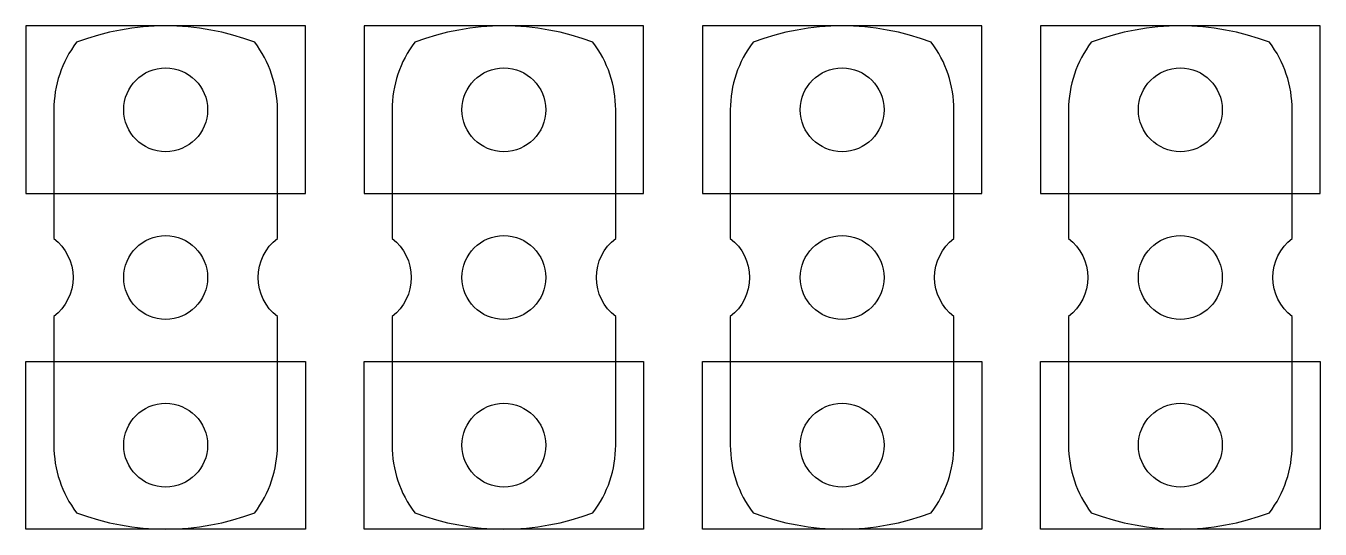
# Model space of a CAD drawing. Header units: inches. Extents: x -1 to 45.3, y 0 to 18.
import ezdxf

# ---------------------------------------------------------------- set-up
doc = ezdxf.new("R2010")
doc.units = ezdxf.units.IN
doc.header["$MEASUREMENT"] = 0
doc.layers.add('pocket', color=2, linetype='Continuous')

msp = doc.modelspace()

# ---------------------------------------------------------------- linework, layer by layer
for points in [[(8, 7.6, -0.492789), (8, 10.4), (8, 15, 0.163617), (7.187, 17.417, 0.18301), (0.813, 17.417, 0.163617), (0, 15), (0, 10.4, -0.491066), (0, 7.6), (0, 3, 0.163617), (0.813, 0.583, 0.18301), (7.187, 0.583, 0.163617), (8, 3)], [(20.1, 7.6, -0.492789), (20.1, 10.4), (20.1, 15, 0.163617), (19.287, 17.417, 0.18301), (12.913, 17.417, 0.163617), (12.1, 15), (12.1, 10.4, -0.491066), (12.1, 7.6), (12.1, 3, 0.163617), (12.913, 0.583, 0.18301), (19.287, 0.583, 0.163617), (20.1, 3)], [(32.2, 7.6, -0.492789), (32.2, 10.4), (32.2, 15, 0.163617), (31.387, 17.417, 0.18301), (25.013, 17.417, 0.163617), (24.2, 15), (24.2, 10.4, -0.491066), (24.2, 7.6), (24.2, 3, 0.163617), (25.013, 0.583, 0.18301), (31.387, 0.583, 0.163617), (32.2, 3)], [(44.3, 7.6, -0.492789), (44.3, 10.4), (44.3, 15, 0.163617), (43.487, 17.417, 0.18301), (37.113, 17.417, 0.163617), (36.3, 15), (36.3, 10.4, -0.491066), (36.3, 7.6), (36.3, 3, 0.163617), (37.113, 0.583, 0.18301), (43.487, 0.583, 0.163617), (44.3, 3)]]:
    msp.add_lwpolyline(points, format="xyb", close=True)
for centre, radius in [((4, 15), 1.5), ((16.1, 15), 1.5), ((28.2, 15), 1.5), ((40.3, 15), 1.5), ((4, 9), 1.499), ((16.1, 9), 1.499), ((28.2, 9), 1.499), ((40.3, 9), 1.499), ((4, 3), 1.5), ((16.1, 3), 1.5), ((28.2, 3), 1.5), ((40.3, 3), 1.5)]:
    msp.add_circle(centre, radius)
at = {"layer": 'pocket'}
for points in [[(-1, 18.002), (-1, 12.002), (0, 12.002), (8, 12.002), (9, 12.002), (9, 18.002)], [(11.1, 18.002), (11.1, 12.002), (12.1, 12.002), (20.1, 12.002), (21.1, 12.002), (21.1, 18.002)], [(23.2, 18.002), (23.2, 12.002), (24.2, 12.002), (32.2, 12.002), (33.2, 12.002), (33.2, 18.002)], [(35.3, 18.002), (35.3, 12.002), (36.3, 12.002), (44.3, 12.002), (45.3, 12.002), (45.3, 18.002)], [(-1, -0.002), (-1, 5.998), (0, 5.998), (8, 5.998), (9, 5.998), (9, -0.002)], [(11.1, -0.002), (11.1, 5.998), (12.1, 5.998), (20.1, 5.998), (21.1, 5.998), (21.1, -0.002)], [(23.2, -0.002), (23.2, 5.998), (24.2, 5.998), (32.2, 5.998), (33.2, 5.998), (33.2, -0.002)], [(35.3, -0.002), (35.3, 5.998), (36.3, 5.998), (44.3, 5.998), (45.3, 5.998), (45.3, -0.002)]]:
    msp.add_lwpolyline(points, close=True, dxfattribs=at)

doc.saveas('drawing.dxf')
